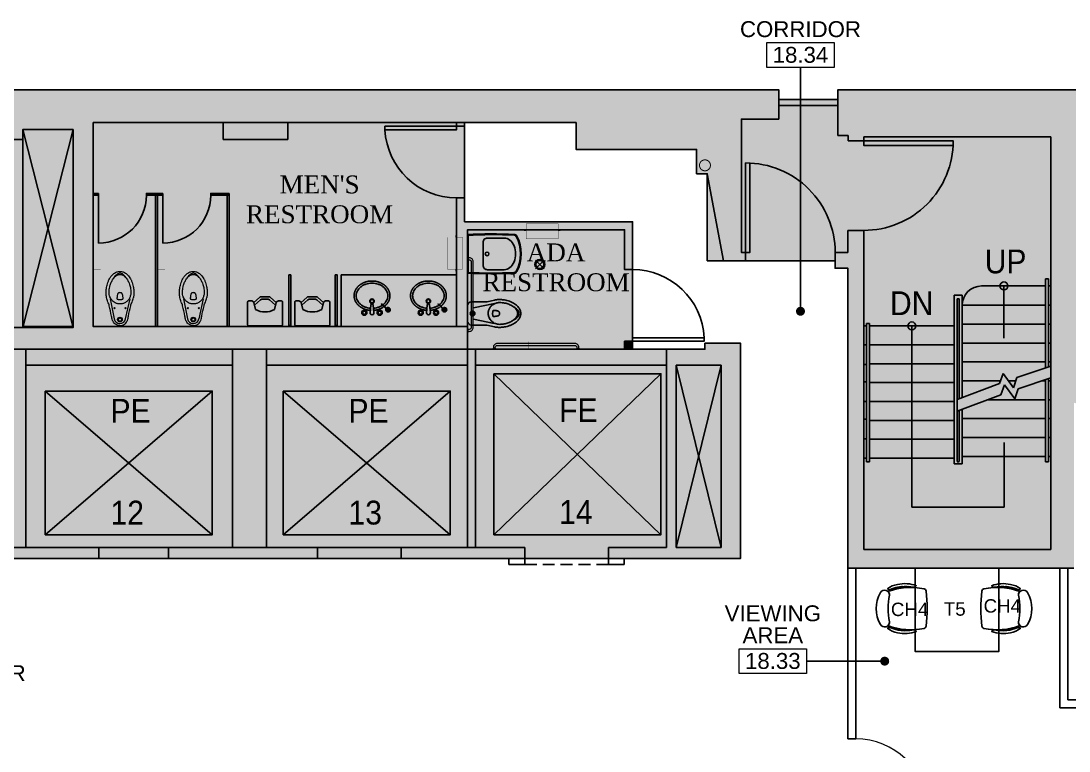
# Model space of a CAD drawing. Extents: x 7058 to 14872, y 5302 to 11550.
# Drawn here: x 7937 to 8464, y 6303 to 6670 of the extents above; entities that cross this region are included whole.
import ezdxf
from ezdxf.enums import TextEntityAlignment as Align

# ---------------------------------------------------------------- set-up
doc = ezdxf.new("R2010")
doc.units = 0
doc.header["$LTSCALE"] = 48
doc.header["$MEASUREMENT"] = 0
doc.linetypes.add('CM-18$0$DASHED', pattern=[0.75, 0.5, -0.25])
doc.linetypes.add('CM-18$0$HIDDEN2', pattern=[0.1875, 0.125, -0.0625])
doc.layers.get('0').update_dxf_attribs({"linetype": 'CONTINUOUS'})
for name, color, linetype in [('A-FURN', 2, 'CONTINUOUS'), ('A-NOTE-TAGS', 4, 'CONTINUOUS'), ('CM-18$0$01-BS-1350LIBERTYAVE$0$PLUMBING', 3, 'CONTINUOUS'), ('CM-18$0$A-Door', 2, 'CONTINUOUS'), ('CM-18$0$A-PART-WALL', 2, 'CONTINUOUS'), ('CM-18$0$A-PM-MILW', 1, 'CONTINUOUS'), ('CM-18$0$A-PM-WDHATCH', 2, 'CONTINUOUS'), ('CM-18$0$A-TEXT', 1, 'CONTINUOUS'), ('CM-18$0$A_Stair', 1, 'CONTINUOUS'), ('CM-18$0$C-Core', 3, 'CONTINUOUS'), ('CM-18$0$C-Door', 2, 'CONTINUOUS'), ('CM-18$0$C-Elev', 2, 'CONTINUOUS'), ('CM-18$0$C-Hatch', 1, 'CONTINUOUS'), ('CM-18$0$C-Plumb', 1, 'CONTINUOUS'), ('CM-18$0$C-Stair', 1, 'CONTINUOUS'), ('CM-18$0$C-Txt', 1, 'CONTINUOUS'), ('CM-18$0$CORE-30', 4, 'CONTINUOUS'), ('CM-18$0$CORE-33', 6, 'CONTINUOUS'), ('CM-18$0$NIC', 9, 'CONTINUOUS'), ('CM-18$0$survey', 212, 'CONTINUOUS'), ('CM-18$0$WALL NEW', 4, 'CONTINUOUS'), ('PM-18_1250 BRDWY$0$A-Door', 2, 'CONTINUOUS'), ('PM-18_1250 BRDWY$0$A-PM-WALL', 4, 'CONTINUOUS')]:
    doc.layers.add(name, color=color, linetype=linetype)
for name, color, linetype, lineweight in [('A-PM-RMNO', 1, 'CONTINUOUS', 13), ('CM-18$0$A-PM-FIXT-DOOR', 6, 'CONTINUOUS', 15), ('PM-18_1250 BRDWY$0$A-PM-DOOR', 2, 'CONTINUOUS', 5)]:
    doc.layers.add(name, color=color, linetype=linetype, lineweight=lineweight)
doc.styles.add('ARIAL', font='ARIAL', dxfattribs={"height": 0.2})
doc.styles.add('CM-18$0$STANDARD', font='arial.ttf', dxfattribs={"width": 0.8})
doc.styles.add('CM-18$0$times', font='times.ttf', dxfattribs={"height": 12})
doc.styles.add('ROM1-8', font='arial.ttf', dxfattribs={"height": 9})
doc.styles.add('TMP - ARIAL', font='arial.ttf')
doc.dimstyles.new('DIM1-8', dxfattribs={"dimtxt": 9, "dimasz": 0.125, "dimexe": 0.1875, "dimexo": 0.0625, "dimgap": 0.0625, "dimtad": 0, "dimdec": 0, "dimzin": 11, "dimdsep": 46, "dimlunit": 4, "dimtxsty": 'ROM1-8', "dimblk": 'OBLIQUE', "dimblk1": 'OBLIQUE', "dimblk2": 'T', "dimcen": 0.0625, "dimse1": 1, "dimse2": 1, "dimadec": 0, "dimazin": 0, "dimtfac": 0.0625, "dimtdec": 0, "dimtofl": 0, "dimtmove": 2, "dimatfit": 3, "dimldrblk": 'OBLIQUE', "dimfxl": 1, "dimfrac": 2, "dimtolj": 1, "dimtzin": 0, "dimarcsym": 0})

# ---------------------------------------------------------------- blocks, each defined once
blk = doc.blocks.new('A$C30697977')
at = {"lineweight": -3}
for points in [[(17.95, 23.8, 0.218659), (17.9, 21.76, -0.105326), (22.67, 9.24, 0.21866), (24.06, 7.75, -0.139284), (7.62, 0.01, -0.318289), (6.27, 0.73, -0.06355), (0, 17.22, -0.31825), (0.52, 18.65, -0.139284)], [(10.92, 23.72, -0.020017), (12.39, 24.04), (12.39, 24.04, -0.059393), (16.83, 24.3, 0.392684), (17.7, 25.08, 0.147428), (12.19, 25.41, 0.150253), (3.63, 21.44, 0.306383), (5.49, 21.33, -0.079429)], [(7.82, 22.14), (7.6, 22.5, 0.029992), (5.63, 21.41), (5.68, 21.31, -0.011877), (7.15, 21.88, -0.00681)], [(13.05, 23.51), (12.64, 24.08, 0.003473), (12.39, 24.04), (12.39, 24.04, 0.020017), (10.92, 23.72, 0.008931), (10.28, 23.54), (10.63, 23.02, -0.023605)], [(21.65, 24.66, -0.270736), (27.39, 9.57, -0.775393), (22.67, 9.24, 0.105326), (17.9, 21.76, -0.775392)], [(18.75, 3.14, 0.020017), (20.06, 3.87), (20.06, 3.87, 0.059393), (23.55, 6.63, -0.392684), (24.72, 6.63, -0.147428), (20.82, 2.72, -0.150253), (11.79, 0, -0.306383), (13.11, 1.32, 0.079429)], [(15.38, 2.26), (15.46, 1.84, -0.029992), (13.26, 1.34), (13.24, 1.45, 0.011877), (14.71, 2.01, 0.00681)], [(20.2, 4.71), (20.28, 4.01, -0.003473), (20.06, 3.87), (20.06, 3.87, -0.020017), (18.75, 3.14, -0.008931), (18.15, 2.85), (18.07, 3.47, 0.023605)]]:
    blk.add_lwpolyline(points, format="xyb", close=True, dxfattribs=at)
blk = doc.blocks.new('CM-18$0$RDM-Door')
blk.add_lwpolyline([(-0.049, 0.999), (-0.049, 0), (0, 0), (0, 1, 0.414214), (-1, 0)], format="xyb")
blk = doc.blocks.new('CM-18$0$A$C3844355F')
at = {"lineweight": 0}
for p, q in [((4.14, 23.8), (1.92, 13.73)), ((5.82, 24.24), (6.39, 25.24)), ((6.4, 23.22), (5.82, 24.24)), ((6.39, 25.24), (6.41, 25.26)), ((7.58, 23.22), (6.4, 23.22)), ((6.42, 25.26), (6.41, 25.26)), ((6.42, 25.26), (7.56, 25.26)), ((7.56, 25.26), (7.58, 25.26)), ((7.59, 25.24), (7.58, 25.26)), ((8.17, 24.24), (7.58, 23.22)), ((7.59, 25.24), (8.17, 24.24)), ((11.99, 13.84), (9.88, 23.8))]:
    blk.add_line(p, q, dxfattribs=at)
for centre, radius in [((6.99, 24.24), 1.17), ((6.99, 24.24), 0.827), ((4.24, 18.5), 0.281), ((9.74, 18.5), 0.281)]:
    blk.add_circle(centre, radius, dxfattribs=at)
blk.add_arc((7.01, 23.3), 2.91, 9.9732, 169.993, dxfattribs=at)
for points in [[(6.99, 27.26), (6.32, 27.21), (5.67, 27.04), (4.79, 26.6), (4.04, 25.98), (3.5, 25.18), (3.25, 24.6), (2.72, 22.44), (1.6, 17.32), (1.31, 16.35), (0.91, 15.39), (0.55, 14.33), (0.25, 13.12)], [(6.99, 27.26), (7.66, 27.21), (8.31, 27.04), (9.19, 26.6), (9.94, 25.98), (10.48, 25.18), (10.73, 24.6), (11.26, 22.44), (12.38, 17.32), (12.67, 16.35), (13.07, 15.39), (13.43, 14.33), (13.73, 13.12)], [(13.73, 13.12), (13.89, 12.16), (13.98, 10.17), (13.77, 8.12), (13.1, 5.63), (12.54, 4.3), (11.88, 3.12), (11.53, 2.58), (10.8, 1.71), (10.06, 1.06), (9.32, 0.58), (8.57, 0.26), (7.8, 0.06), (6.99, 0), (6.18, 0.06), (5.41, 0.26), (4.66, 0.58), (3.92, 1.06), (3.18, 1.71), (1.76, 3.66), (1.13, 4.95), (0.63, 6.31), (0.31, 7.56), (0.01, 9.71), (0, 11.02), (0.1, 12.21), (0.25, 13.12)], [(5.85, 14), (6.22, 14.07), (6.73, 14.12), (6.99, 14.12), (7.33, 14.13), (7.72, 14.08), (8.13, 14), (8.25, 13.97), (8.35, 13.93), (8.43, 13.86), (8.49, 13.76), (8.53, 13.64), (8.53, 13.52), (8.43, 12.44), (8.3, 11.81), (8.19, 11.39), (8.11, 11.19), (8, 11.02), (7.86, 10.89), (7.48, 10.73), (6.99, 10.67), (6.5, 10.73), (6.13, 10.89), (5.99, 11.02), (5.87, 11.19), (5.8, 11.39), (5.63, 12.01), (5.53, 12.56), (5.47, 13.06), (5.45, 13.52), (5.46, 13.64), (5.49, 13.76), (5.56, 13.86), (5.64, 13.93), (5.73, 13.97), (5.85, 14)], [(3.66, 3.39), (5.04, 1.8), (5.74, 1.28), (6.34, 1.02), (6.99, 0.92), (7.64, 1.02), (8.49, 1.44), (9.44, 2.27), (10.31, 3.37)]]:
    blk.add_spline(points, degree=3, dxfattribs=at)
at = {"lineweight": 0, "start_tangent": (0.992674, 0.120826), "end_tangent": (0.99568, -0.092852)}
blk.add_spline([(6.99, 1.53), (7.58, 1.59), (8.18, 1.78), (8.77, 2.09), (9.34, 2.53), (10.68, 4.18), (11.56, 5.88), (12.16, 7.8), (12.45, 9.99), (12.44, 11.15), (12.25, 12.2), (11.84, 13.28), (11.37, 14.09), (10.45, 15.07), (9.48, 15.74), (8.71, 16.09), (8.08, 16.26), (6.99, 16.37), (6.48, 16.35), (5.91, 16.26), (4.5, 15.74), (3.88, 15.36), (3.21, 14.79), (2.62, 14.1), (1.94, 12.84), (1.55, 11.14), (1.54, 9.98), (1.65, 8.74), (1.88, 7.55), (2.61, 5.47), (3.56, 3.78), (4.65, 2.52), (5.22, 2.09), (5.8, 1.78), (6.41, 1.59), (6.99, 1.53)], degree=3, dxfattribs=at)
blk = doc.blocks.new('CM-18$0$A$C2B0B08A9')
at = {"layer": 'CM-18$0$C-Plumb'}
for p, q in [((4.01, 8.19), (3.2, 11.67)), ((13.49, 8.19), (14.31, 11.67))]:
    blk.add_line(p, q, dxfattribs=at)
for points in [[(16.99, 0), (0.51, 0, -0.414214), (0, 0.51), (0, 11.87, -0.43607), (0.55, 12.46), (2.04, 12.46, -0.216208), (3.2, 11.67), (3.2, 11.67, 0)], [(14.31, 11.67), (14.31, 11.67, -0.216208), (15.46, 12.46), (16.95, 12.46, -0.43607), (17.5, 11.87), (17.5, 0.51, -0.414214), (16.99, 0), (0.51, 0)], [(14.31, 11.67), (11.5, 14.24, 0.187469), (10.83, 14.5), (8.75, 14.5), (6.68, 14.5, 0.187469), (6, 14.24), (3.2, 11.67)], [(13.99, 10.33), (11.03, 13.04, 0.187469), (10.36, 13.3), (8.75, 13.3), (7.14, 13.3, 0.187469), (6.47, 13.04), (3.51, 10.33)]]:
    blk.add_lwpolyline(points, format="xyb", dxfattribs=at)
for centre, radius, start, end in [((8.4, 15.3), 8.36, 238.2797, 272.3865), ((9.1, 15.3), 8.36, 267.6135, 301.7203), ((16.99, 0.51), 0.507, 270, 0)]:
    blk.add_arc(centre, radius, start, end, dxfattribs=at)
blk = doc.blocks.new('CM-18$0$SDP')
at = {"layer": 'CM-18$0$CORE-30', "color": 0, "linetype": 'Continuous'}
for p, q in [((8, 3.7), (102, 3.6)), ((102, -3.8), (102, 3.6)), ((8.1, -3.8), (102, -3.8))]:
    blk.add_line(p, q, dxfattribs=at)
blk.add_circle((0, 0), 4.999992, dxfattribs=at)
for centre, radius, start, end in [((0, 0), 25.999959, 8.181419, 351.595911), ((0, 0), 19.999968, 10.661147, 349.047231), ((0, 0), 9.999984, 21.715631, 337.666331), ((12.421409, -0.049997), 5.721638, 139.049594, 220.950431)]:
    blk.add_arc(centre, radius, start, end, dxfattribs=at)
blk = doc.blocks.new('*U180')
at = {"layer": 'CM-18$0$CORE-33', "color": 0, "linetype": 'Continuous'}
for p, q in [((42.5, 12.4), (-35.1, 20)), ((42.7, -12.6), (-33, -20))]:
    blk.add_line(p, q, dxfattribs=at)
for centre, radius, start, end in [((-34.909202, 0.018878), 20, 90.428336, 275.447825), ((42.590798, 0.011298), 12.5, 269.994397, 89.994397)]:
    blk.add_arc(centre, radius, start, end, dxfattribs=at)
blk = doc.blocks.new('CM-18$0$SINK-2')
at = {"linetype": 'CM-18$0$DASHED'}
for points in [[(2.5, 4.44, 0.002583), (2.43, 4.38, 0.050103), (1.31, 3.26, 0.05401), (0.48, 1.98, 0.05743), (-0.03, 0.6, 0.059465), (-0.2, -0.85, 0.059465), (-0.03, -2.29, 0.05743), (0.48, -3.67, 0.05401), (1.31, -4.95, 0.050103), (2.43, -6.07, 0.046459), (3.8, -6.99, 0.04353), (5.35, -7.68, 0.041523), (7.04, -8.1, 0.040512), (8.8, -8.24, 0.040512), (10.55, -8.1, 0.041523), (12.24, -7.68, 0.04353), (13.8, -6.99, 0.046459), (15.16, -6.07, 0.050103), (16.28, -4.95, 0.05401), (17.11, -3.67, 0.05743), (17.62, -2.29, 0.059465), (17.8, -0.85, 0.059465), (17.62, 0.6, 0.05743), (17.11, 1.98, 0.05401), (16.28, 3.26, 0.050103), (15.16, 4.38, 0.046459), (13.8, 5.3, 0.04353), (12.24, 5.98, 0.041523), (10.55, 6.41, 0.020592), (9.66, 6.51)], [(7.92, 6.51, 0.02035), (7.04, 6.41, 0.041523), (5.35, 5.98, 0.04353), (3.8, 5.3, 0.021411), (3.15, 4.91, 0.021411)]]:
    blk.add_lwpolyline(points, format="xyb", dxfattribs=at)
at = {"linetype": 'Continuous'}
for points in [[(3.32, 3.73, 0.005269), (3.19, 3.62, 0.050089), (2.2, 2.67, 0.054648), (1.47, 1.57, 0.05873), (1.02, 0.39, 0.061199), (0.87, -0.85, 0.061199), (1.02, -2.08, 0.05873), (1.47, -3.26, 0.054648), (2.2, -4.36, 0.050089), (3.19, -5.32, 0.045932), (4.39, -6.1, 0.042656), (5.76, -6.69, 0.040445), (7.25, -7.05, 0.039341), (8.8, -7.17, 0.039341), (10.34, -7.05, 0.040445), (11.83, -6.69, 0.042656), (13.2, -6.1, 0.045932), (14.4, -5.32, 0.050089), (15.39, -4.36, 0.054648), (16.12, -3.26, 0.05873), (16.57, -2.08, 0.061199), (16.73, -0.85, 0.061199), (16.57, 0.39, 0.05873), (16.12, 1.57, 0.054648), (15.39, 2.67, 0.050089), (14.4, 3.62, 0.045932), (13.2, 4.41, 0.042656), (11.83, 4.99, 0.040445), (10.34, 5.35, 0.020028), (9.56, 5.45)], [(8.02, 5.45, 0.019756), (7.25, 5.35, 0.040445), (5.76, 4.99, 0.042656), (4.39, 4.41, 0.030234), (3.58, 3.92, 0.030234)]]:
    blk.add_lwpolyline(points, format="xyb", dxfattribs=at)
for centre, radius in [((4.94, 7.73), 1.29), ((4.94, 7.73), 0.857), ((12.65, 7.73), 1.29), ((12.65, 7.73), 0.857), ((8.8, 1.89), 1.11), ((8.8, 1.89), 0.857)]:
    blk.add_circle(centre, radius, dxfattribs=at)
for name, p, xscale, yscale, zscale, rotation in [('CM-18$0$SDP', (0.72, 6.22), 0.04285884925987415, 0.04285884925987415, 0.04285876356274101, 318.8377430090977), ('*U180', (8.8, 6.01), 0.04928757809102535, 0.04928757809102535, 0.04928757809102535, 270)]:
    blk.add_blockref(name, p, dxfattribs=dict(at, xscale=xscale, yscale=yscale, zscale=zscale, rotation=rotation))
blk = doc.blocks.new('CM-18$0$A$C1A457572')
at = {"layer": 'CM-18$0$C-Plumb'}
for p, q in [((0, 19.76), (0, 0.27)), ((0.32, 0.61), (0.32, 19.36))]:
    blk.add_line(p, q, dxfattribs=at)
blk.add_lwpolyline([(18.51, 17.95), (10.02, 17.95, 0.414214), (7.81, 15.74), (7.81, 4.23, 0.414214), (10.02, 2.02), (18.51, 2.02)], format="xyb", dxfattribs=at)
blk.add_circle((9.85, 9.99), 0.911, dxfattribs=at)
for centre, radius, start, end in [((12.12, -289.77), 309.77, 87.9022, 92.2426), ((12.52, -222.88), 242.54, 87.4226, 92.9593), ((23.59, 18.57), 0.85, 13.9335, 100.5739), ((23.5, 18.46), 1.33, 22.0771, 91.7592), ((8.21, 9.97), 18.44, 331.4513, 28.5487), ((8.2, 10.01), 18.8, 331.5826, 28.4174), ((12.51, 244.23), 243.91, 267.0595, 272.5731), ((12.95, 313.79), 313.79, 267.6356, 271.9311), ((23.42, 1.67), 1.11, 272.066, 332.3475), ((23.5, 1.48), 1.3, 270.832, 341.5776)]:
    blk.add_arc(centre, radius, start, end, dxfattribs=at)
at = {"layer": 'CM-18$0$C-Plumb', "extrusion": (0, 0, -1)}
blk.add_ellipse((18.51, 9.99), major_axis=(0, 7.97), ratio=0.707969, start_param=0, end_param=3.141593, dxfattribs=at)
at = {"layer": 'CM-18$0$C-Plumb', "style": 'CM-18$0$STANDARD', "flags": 8}
for tag, p in [('MODELNUMBER', (0, 11.02)), ('TRADENAME', (0, 11.02)), ('PRODUCT', (0, 11.02)), ('MATERIAL', (0.01, 11.02))]:
    blk.add_attdef(tag, p, '', height=0.001, rotation=90, dxfattribs=at)
blk = doc.blocks.new('CM-18$0$GRABBAR36')
for points in [[(0, -0.25), (0.75, -0.25), (0.75, 0), (-0.75, 0), (-0.75, -0.25)], [(36, -0.25), (36.75, -0.25), (36.75, 0), (35.25, 0), (35.25, -0.25)]]:
    blk.add_lwpolyline(points, close=True)
blk.add_lwpolyline([(0.5, -0.25), (-0.5, -0.25), (-0.5, -0.88, 0.414214), (1.5, -2.88), (34.51, -2.88, 0.414214), (36.51, -0.88), (36.5, -0.25), (35.5, -0.25), (35.51, -0.88, -0.417959), (34.51, -1.88), (1.5, -1.88, -0.414214), (0.5, -0.88), (0.5, -0.25)], format="xyb")
blk = doc.blocks.new('CM-18$0$GRABBAR42')
for points in [[(0, -0.25), (0.75, -0.25), (0.75, 0), (-0.75, 0), (-0.75, -0.25)], [(42, -0.25), (42.75, -0.25), (42.75, 0), (41.25, 0), (41.25, -0.25)]]:
    blk.add_lwpolyline(points, close=True)
blk.add_lwpolyline([(0.5, -0.25), (-0.5, -0.25), (-0.5, -0.88, 0.414214), (1.5, -2.88), (40.51, -2.88, 0.414214), (42.51, -0.88), (42.5, -0.25), (41.5, -0.25), (41.51, -0.88, -0.417959), (40.51, -1.88), (1.5, -1.88, -0.414214), (0.5, -0.88), (0.5, -0.25)], format="xyb")
blk = doc.blocks.new('CM-18$0$A$C5DD351EA')
at = {"layer": 'CM-18$0$C-Plumb'}
for p, q in [((0, 3.15), (0, 10.85)), ((2, 12.85), (9.37, 12.85)), ((2.96, 9.85), (13.53, 12.07)), ((9.8, 12.9), (13.63, 13.74)), ((2.03, 7.6), (2.02, 7.59)), ((2.02, 7.57), (2.02, 7.59)), ((2.02, 7.57), (2.02, 6.43)), ((2.02, 6.43), (2.02, 6.41)), ((2.03, 6.4), (2.02, 6.41)), ((3.03, 8.18), (2.03, 7.6)), ((2.03, 6.4), (3.03, 5.83)), ((3.54, 7.59), (2.52, 8.18)), ((2.52, 5.83), (3.54, 6.41)), ((3.54, 6.41), (3.54, 7.59)), ((2, 1.15), (9.24, 1.15)), ((13.43, 2), (2.96, 4.11)), ((13.63, 0.26), (9.65, 1.1))]:
    blk.add_line(p, q, dxfattribs=at)
for radius in [1.17, 0.827]:
    blk.add_circle((2.52, 7), radius, dxfattribs=at)
for centre, start, end in [((2, 10.85), 90, 180), ((9.37, 14.85), 270, 282.4068), ((2, 3.15), 180, 270), ((9.24, -0.85), 78.0106, 90)]:
    blk.add_arc(centre, 2, start, end, dxfattribs=at)
for points, knots in [([(25.22, 7), (25.19, 6.81), (25.19, 6.39), (24.98, 5.79), (24.67, 5.2), (23.94, 4.27), (22.65, 3.31), (20.87, 2.35), (18.9, 1.75), (17.11, 1.53), (15.63, 1.52), (14.51, 1.71), (13.53, 2.11), (12.52, 2.66), (11.69, 3.48), (11.03, 4.4), (10.66, 5.22), (10.44, 6.05), (10.36, 6.81), (10.39, 7.53), (10.52, 8.39), (10.86, 9.28), (11.4, 10.17), (11.95, 10.8), (12.77, 11.51), (13.98, 12.15), (15.41, 12.49), (16.8, 12.47), (18, 12.36), (19.53, 12.06), (21.23, 11.47), (22.93, 10.53), (24.04, 9.6), (24.67, 8.8), (24.99, 8.21), (25.18, 7.6), (25.2, 7.19), (25.22, 7)], [0, 0, 0, 0, 0.587877, 1.224899, 1.888955, 2.604224, 4.730822, 6.644067, 8.65982, 10.868094, 12.03167, 13.090971, 14.247323, 15.184089, 16.527168, 17.708216, 18.553937, 19.207737, 20.300275, 20.812041, 21.390826, 22.894584, 23.615995, 24.504832, 25.403423, 26.840864, 28.579037, 29.744173, 30.987229, 32.203999, 34.408827, 36.346727, 38.006436, 38.721069, 39.384695, 40.021411, 40.604644, 40.604644, 40.604644, 40.604644]), ([(13.63, 0.26), (13.95, 0.2), (14.92, 0.02), (16.61, -0.04), (18.81, 0.19), (20.78, 0.72), (22.43, 1.41), (23.43, 1.99), (24.32, 2.54), (25.02, 3.14), (25.69, 3.88), (26.18, 4.64), (26.51, 5.4), (26.71, 6.19), (26.77, 7), (26.71, 7.81), (26.51, 8.6), (26.18, 9.36), (25.69, 10.12), (24.73, 11.18), (23.39, 12.12), (21.81, 12.89), (20.5, 13.37), (18.91, 13.77), (17.33, 14), (15.77, 14.01), (14.63, 13.93), (13.93, 13.8), (13.63, 13.74)], [0, 0, 0, 0, 0.975571, 2.968916, 5.027443, 7.606168, 9.046982, 10.406183, 11.046591, 12.176064, 13.16667, 14.046841, 14.862808, 15.65763, 16.471677, 17.285723, 18.080545, 18.896513, 19.776683, 20.76729, 23.172503, 24.614601, 26.058184, 27.348929, 29.518215, 30.828427, 32.026618, 32.950267, 32.950267, 32.950267, 32.950267]), ([(12.75, 8.14), (12.73, 8.02), (12.67, 7.72), (12.62, 7.34), (12.63, 6.97), (12.62, 6.64), (12.66, 6.26), (12.74, 5.96), (12.77, 5.74), (12.82, 5.64), (12.89, 5.56), (12.99, 5.49), (13.11, 5.46), (13.55, 5.46), (14.17, 5.52), (14.87, 5.67), (15.29, 5.78), (15.56, 5.87), (15.74, 5.99), (15.91, 6.19), (16.05, 6.53), (16.09, 7), (16.05, 7.47), (15.91, 7.81), (15.74, 8.01), (15.56, 8.13), (15.23, 8.24), (14.77, 8.36), (14.21, 8.47), (13.7, 8.52), (13.34, 8.54), (13.11, 8.54), (12.99, 8.51), (12.89, 8.44), (12.82, 8.36), (12.77, 8.26), (12.76, 8.18), (12.75, 8.14)], [0, 0, 0, 0, 0.381897, 0.893662, 1.151399, 1.487502, 1.885898, 2.304337, 2.42341, 2.530415, 2.638571, 2.755373, 2.875017, 3.001605, 4.08539, 4.725593, 5.159567, 5.381242, 5.584858, 5.772119, 6.178105, 6.6731, 7.168095, 7.574084, 7.761344, 7.96496, 8.186635, 8.820942, 9.384938, 9.889685, 10.346119, 10.472707, 10.592351, 10.709153, 10.817309, 10.924314, 11.043387, 11.043387, 11.043387, 11.043387]), ([(23.36, 10.34), (23.92, 9.91), (24.72, 9.31), (25.45, 8.33), (25.76, 7.66), (25.87, 7), (25.74, 6.24), (25.28, 5.39), (24.47, 4.49), (23.75, 3.96), (23.38, 3.68)], [0, 0, 0, 0, 2.109843, 2.980116, 3.635508, 4.294868, 4.953099, 5.90232, 7.163304, 8.569738, 8.569738, 8.569738, 8.569738])]:
    blk.add_open_spline(points, degree=3, knots=knots, dxfattribs=at)
blk = doc.blocks.new('CM-18$0$A$C15C8200A')
at = {"layer": 'CM-18$0$C-Plumb'}
for p, q in [((0.29, 0.29), (4.71, 4.71)), ((0.29, 4.71), (4.71, 0.29))]:
    blk.add_line(p, q, dxfattribs=at)
for radius in [2.5, 2]:
    blk.add_circle((2.5, 2.5), radius, dxfattribs=at)
blk = doc.blocks.new('CM-18$0$18th fl survey')
at = {"layer": 'CM-18$0$survey'}
blk.add_lwpolyline([(0, 130.75), (630.44, 130.75)], dxfattribs=at)
blk = doc.blocks.new('CM-18')
at = {"layer": 'CM-18$0$C-Hatch'}
for points in [[(7654.75, 6635.47), (8315.82, 6635.47), (8315.82, 6620.75), (8297.07, 6620.75), (8297.07, 6553.69), (8299.19, 6553.69), (8299.19, 6549.49), (8279.88, 6549.49), (8279.88, 6561.32), (8279.88, 6593.24), (8274.51, 6593.24), (8274.51, 6605.49), (8214, 6605.49), (8214, 6618.99), (8157.88, 6618.99), (8157.88, 6617.11), (8153.88, 6617.11), (8153.88, 6618.99), (7971.25, 6618.99), (7971.25, 6516.36), (8153.88, 6516.37), (8153.88, 6581.11), (8157.88, 6581.11), (8157.88, 6569.11), (8242.38, 6569.11), (8242.38, 6545.05), (8238.38, 6545.05), (8238.38, 6565.11), (8159.38, 6565.11), (8159.38, 6504.99), (7768.63, 6504.99), (7768.63, 6582.24), (7741.88, 6582.24), (7741.88, 6504.99), (7737.88, 6504.99), (7737.88, 6586.24), (7768.63, 6586.24), (7768.63, 6587.65), (7774.13, 6587.65), (7774.13, 6515.9), (7961.07, 6515.9), (7961.07, 6615.47), (7935.79, 6615.47), (7935.79, 6610.4), (7905.38, 6610.4), (7905.38, 6619.53), (7774.13, 6619.53), (7774.13, 6617.65), (7768.63, 6617.65), (7768.63, 6620.15), (7654.75, 6620.15)], [(8469.63, 6635.47), (8345.57, 6635.47), (8345.57, 6612.57), (8350.69, 6612.57), (8350.69, 6609.82), (8358.57, 6609.82), (8358.57, 6611.82), (8452.57, 6611.82), (8452.57, 6404.32), (8358.57, 6404.32), (8358.57, 6564.75), (8350.63, 6564.75), (8350.63, 6553.69), (8344.19, 6553.69), (8344.19, 6545.69), (8350.63, 6545.69), (8350.63, 6394.94), (8464.25, 6394.94), (8464.25, 6478.13), (8469.63, 6476.04)], [(8345.57, 6630.61), (8315.82, 6630.61), (8315.82, 6627.61), (8345.57, 6627.61)], [(7931.75, 6515.9), (7935.79, 6515.9), (7935.79, 6610.4), (7931.75, 6610.4)], [(8242.38, 6509.05), (8238.38, 6509.05), (8238.38, 6504.99), (8242.38, 6504.99)], [(7937.32, 6504.99), (7920.32, 6504.99), (7920.32, 6405.24), (7891.25, 6405.24), (7891.25, 6399.74), (7974, 6399.74), (7974, 6405.24), (7937.32, 6405.24)], [(7937.32, 6504.99), (7937.32, 6496.99), (8041.32, 6496.99), (8041.32, 6504.99)], [(8041.32, 6405.24), (8009, 6405.24), (8009, 6399.74), (8084, 6399.74), (8084, 6405.24), (8058.32, 6405.24), (8058.32, 6504.99), (8041.32, 6504.99)], [(8058.32, 6504.99), (8058.32, 6496.99), (8159.32, 6496.99), (8159.32, 6504.99)], [(8163.32, 6504.99), (8159.32, 6504.99), (8159.32, 6405.24), (8126, 6405.25), (8126, 6399.75), (8188.19, 6399.74), (8188.19, 6405.24), (8163.32, 6405.24)], [(8163.32, 6496.99), (8259.37, 6496.99), (8259.37, 6504.99), (8163.32, 6504.99)], [(7744.25, 6405.24), (8188.19, 6405.24), (8188.19, 6399.74), (7744.25, 6399.74)]]:
    blk.add_hatch(color=256, dxfattribs=at).paths.add_polyline_path(points)
h = blk.add_hatch(color=256, dxfattribs=at)
h.paths.add_polyline_path([(8296.63, 6507.99), (8278.75, 6507.99), (8278.75, 6504.99), (8259.37, 6504.99), (8259.37, 6405.24), (8230.19, 6405.24), (8230.19, 6399.74), (8296.63, 6399.74)])
h.paths.add_polyline_path([(8286.88, 6496.99), (8286.88, 6405.24), (8264.32, 6405.24), (8264.32, 6496.99)], flags=16)
at = {"layer": 'CM-18$0$NIC'}
blk.add_hatch(color=256, dxfattribs=at).paths.add_polyline_path([(8469.63, 6635.47), (8345.57, 6635.47), (8345.57, 6630.61), (8315.82, 6630.61), (8315.82, 6635.47), (7532.69, 6635.47), (7532.69, 6505.11), (7535.07, 6505.11), (7535.07, 6483.11), (7542.57, 6483.11), (7542.57, 6399.74), (8296.63, 6399.74), (8296.63, 6507.99), (8278.75, 6507.99), (8278.75, 6504.99), (8242.38, 6504.99), (8242.38, 6569.11), (8157.88, 6569.11), (8157.88, 6618.99), (8214, 6618.99), (8214, 6605.49), (8274.51, 6605.49), (8274.51, 6593.24), (8279.88, 6593.24), (8288.13, 6549.49), (8344.19, 6549.49), (8344.19, 6545.69), (8350.63, 6545.69), (8350.63, 6394.94), (8464.25, 6394.94), (8464.25, 6478.13), (8469.63, 6476.04)])
at = {"layer": 'CM-18$0$01-BS-1350LIBERTYAVE$0$PLUMBING', "const_width": 0.125}
for points in [[(8188.88, 6565.11), (8188.88, 6568.11), (8204.92, 6568.11), (8204.92, 6565.11), (8205.92, 6565.11), (8205.92, 6564.55), (8204.92, 6564.55), (8204.92, 6560.55), (8188.92, 6560.55), (8188.92, 6564.55), (8187.92, 6564.55), (8187.92, 6565.11), (8204.92, 6565.11)], [(8153.88, 6561.33), (8156.88, 6561.33), (8156.88, 6545.29), (8153.88, 6545.29), (8153.88, 6544.29), (8153.32, 6544.29), (8153.32, 6545.29), (8149.32, 6545.29), (8149.32, 6561.29), (8153.32, 6561.29), (8153.32, 6562.29), (8153.88, 6562.29), (8153.88, 6545.29)]]:
    blk.add_lwpolyline(points, dxfattribs=at)
at = {"layer": 'CM-18$0$01-BS-1350LIBERTYAVE$0$PLUMBING', "const_width": 0.0625}
for points in [[(7971.15, 6544.9), (7971.15, 6552.4), (7974.96, 6552.4), (7974.96, 6544.9)], [(8003.51, 6544.9), (8003.51, 6552.4), (8007.32, 6552.4), (8007.32, 6544.9)], [(8189.88, 6508.8), (8197.38, 6508.8), (8197.38, 6504.99), (8189.88, 6504.99)]]:
    blk.add_lwpolyline(points, close=True, dxfattribs=at)
at = {"layer": 'CM-18$0$A-Door', "ltscale": 4}
for points in [[(8153.88, 6581.11, -0.399202), (8117.88, 6615.36), (8153.88, 6615.36), (8153.88, 6617.11), (8117.88, 6617.11), (8117.88, 6615.36)], [(8242.38, 6545.05, -0.399202), (8278.38, 6510.8), (8242.38, 6510.8), (8242.38, 6509.05), (8278.38, 6509.05), (8278.38, 6510.8)]]:
    blk.add_lwpolyline(points, format="xyb", dxfattribs=at)
at = {"layer": 'CM-18$0$A-PART-WALL'}
for p, q in [((7973.94, 6582.4), (7973.94, 6558.4)), ((8006.3, 6582.4), (8006.3, 6558.4))]:
    blk.add_line(p, q, dxfattribs=at)
for points in [[(7973.94, 6583.4), (7971.15, 6583.4), (7971.15, 6582.4), (7973.94, 6582.4)], [(8006.3, 6583.4), (7997.94, 6583.4), (7997.94, 6582.4), (8006.3, 6582.4)], [(8002.51, 6582.4), (8002.51, 6516.4), (8003.51, 6516.4), (8003.51, 6582.4)], [(8039.53, 6583.4), (8030.3, 6583.4), (8030.3, 6582.4), (8039.53, 6582.4)], [(8038.53, 6582.4), (8038.53, 6516.4), (8039.53, 6516.4), (8039.53, 6582.4)], [(8069.53, 6542.36), (8069.53, 6516.86), (8070.53, 6516.86), (8070.53, 6542.36)], [(8092.89, 6542.36), (8092.89, 6516.86), (8093.89, 6516.86), (8093.89, 6542.36)]]:
    blk.add_lwpolyline(points, close=True, dxfattribs=at)
for centre in [(7973.94, 6582.4), (8006.3, 6582.4)]:
    blk.add_arc(centre, 24, 270, 0, dxfattribs=at)
at = {"layer": 'CM-18$0$A-PM-MILW', "linetype": 'Continuous'}
for p, q in [((8180.19, 6399.74), (8180.19, 6396.74)), ((8180.19, 6396.74), (8188.19, 6396.74)), ((8188.19, 6399.74), (8188.19, 6396.74)), ((8230.19, 6399.74), (8230.19, 6396.74)), ((8230.19, 6396.74), (8238.19, 6396.74)), ((8238.19, 6399.74), (8238.19, 6396.74))]:
    blk.add_line(p, q, dxfattribs=at)
at = {"layer": 'CM-18$0$A-PM-MILW', "linetype": 'CM-18$0$HIDDEN2'}
blk.add_line((8188.19, 6396.74), (8230.19, 6396.74), dxfattribs=at)
at = {"layer": 'CM-18$0$A-PM-WDHATCH'}
blk.add_lwpolyline([(8153.88, 6516.36), (8153.88, 6542.36), (8095.89, 6542.36), (8095.89, 6516.36)], close=True, dxfattribs=at)
at = {"layer": 'CM-18$0$A_Stair'}
for p, q in [((8428.6, 6492.79), (8426.78, 6487.72)), ((8433.79, 6485.64), (8428.6, 6492.79)), ((8452.57, 6496.46), (8435.6, 6490.71)), ((8426.78, 6487.72), (8405.57, 6479.69)), ((8429.27, 6487.16), (8427.45, 6482.09)), ((8434.46, 6480.02), (8429.27, 6487.16)), ((8435.6, 6490.71), (8433.79, 6485.64)), ((8452.57, 6490.61), (8436.27, 6485.09)), ((8427.45, 6482.09), (8405.57, 6473.85)), ((8436.27, 6485.09), (8434.46, 6480.02))]:
    blk.add_line(p, q, dxfattribs=at)
at = {"layer": 'CM-18$0$C-Core'}
for p, q in [((8315.82, 6635.47), (7532.69, 6635.47)), ((8315.82, 6635.47), (8315.82, 6620.75)), ((8469.63, 6635.47), (8345.57, 6635.47)), ((8345.57, 6612.57), (8345.57, 6635.47)), ((8315.82, 6630.61), (8345.57, 6630.61)), ((8315.82, 6627.61), (8345.57, 6627.61)), ((8036.63, 6618.99), (7971.25, 6618.99)), ((7971.25, 6618.99), (7971.25, 6516.36)), ((8036.63, 6610.49), (8036.63, 6618.99)), ((8069, 6610.49), (8069, 6618.99)), ((8214, 6618.99), (8069, 6618.99)), ((8069, 6618.99), (8069, 6610.49)), ((8214, 6605.49), (8214, 6618.99)), ((8315.82, 6620.75), (8297.07, 6620.75)), ((8297.07, 6620.75), (8297.07, 6553.69)), ((7935.79, 6615.47), (7935.79, 6515.9)), ((7935.79, 6515.9), (7961.07, 6615.47)), ((7961.07, 6515.9), (7935.79, 6615.47)), ((7935.79, 6615.47), (7961.07, 6615.47)), ((7961.07, 6615.47), (7961.07, 6515.9)), ((8350.69, 6612.57), (8345.57, 6612.57)), ((8350.69, 6609.82), (8350.69, 6612.57)), ((8069, 6610.49), (8036.63, 6610.49)), ((8069, 6610.49), (8036.63, 6610.49)), ((8358.57, 6609.82), (8350.69, 6609.82)), ((8358.57, 6609.82), (8358.57, 6611.82)), ((8358.57, 6611.82), (8452.57, 6611.82)), ((8452.57, 6404.32), (8452.57, 6611.82)), ((8214, 6605.49), (8274.51, 6605.49)), ((8279.88, 6561.32), (8279.88, 6593.24)), ((8279.88, 6549.49), (8279.88, 6561.32)), ((8279.88, 6561.32), (8279.88, 6561.32)), ((8358.57, 6564.75), (8350.63, 6564.75)), ((8350.63, 6553.69), (8350.63, 6564.75)), ((8358.57, 6404.32), (8358.57, 6564.75)), ((8299.19, 6549.49), (8279.88, 6549.49)), ((8299.19, 6549.49), (8288.13, 6549.49)), ((8299.19, 6553.69), (8297.07, 6553.69)), ((8299.19, 6553.69), (8299.19, 6549.49)), ((8350.63, 6553.69), (8344.19, 6553.69)), ((8344.19, 6553.69), (8344.19, 6545.69)), ((8350.63, 6545.69), (8344.19, 6545.69)), ((8350.63, 6545.69), (8350.63, 6394.94)), ((7935.79, 6516.4), (7961.07, 6516.4)), ((7971.25, 6516.36), (8159.38, 6516.36)), ((8296.63, 6507.99), (8278.75, 6507.99)), ((8278.75, 6507.99), (8278.75, 6504.99)), ((8296.63, 6507.99), (8296.63, 6399.74)), ((8278.75, 6504.99), (7715.13, 6504.99)), ((7937.32, 6405.24), (7937.32, 6504.99)), ((8041.32, 6405.24), (8041.32, 6504.99)), ((8058.32, 6504.99), (8058.32, 6405.24)), ((8159.32, 6405.24), (8159.32, 6504.99)), ((8163.32, 6504.99), (8163.32, 6405.24)), ((8259.37, 6405.24), (8259.37, 6504.99)), ((8041.32, 6496.99), (7937.32, 6496.99)), ((8159.32, 6496.99), (8058.32, 6496.99)), ((8259.37, 6496.99), (8163.32, 6496.99)), ((8264.32, 6405.24), (8264.32, 6496.99)), ((8286.88, 6496.99), (8264.32, 6496.99)), ((8264.32, 6496.99), (8286.88, 6405.24)), ((8286.88, 6496.99), (8264.32, 6405.24)), ((8286.88, 6405.24), (8286.88, 6496.99)), ((7974, 6405.24), (7937.32, 6405.24)), ((7974, 6405.24), (7974, 6399.74)), ((7974, 6405.24), (7974, 6399.74)), ((8041.32, 6405.24), (8009, 6405.24)), ((8009, 6405.24), (8009, 6399.74)), ((8084, 6405.24), (8058.32, 6405.24)), ((8084, 6405.24), (8084, 6399.74)), ((8084, 6405.24), (8084, 6399.74)), ((8159.32, 6405.24), (8126, 6405.25)), ((8126, 6405.25), (8126, 6399.75)), ((8188.19, 6405.24), (8163.32, 6405.24)), ((8188.19, 6405.24), (8188.19, 6399.74)), ((8188.19, 6405.24), (8188.19, 6399.74)), ((8230.19, 6405.24), (8230.19, 6399.74)), ((8259.37, 6405.24), (8230.19, 6405.24)), ((8286.88, 6405.24), (8264.32, 6405.24)), ((8452.57, 6404.32), (8358.57, 6404.32)), ((7891.25, 6399.74), (7974, 6399.74)), ((7891.25, 6399.74), (7974, 6399.74)), ((7937.32, 6399.74), (7920.32, 6399.74)), ((8009, 6399.74), (8084, 6399.74)), ((8058.32, 6399.74), (8041.32, 6399.74)), ((8126, 6399.75), (8188.19, 6399.74)), ((8230.19, 6399.74), (8296.63, 6399.74)), ((8464.25, 6394.94), (8350.63, 6394.94))]:
    blk.add_line(p, q, dxfattribs=at)
blk.add_lwpolyline([(8274.51, 6605.49), (8274.51, 6593.24), (8279.88, 6593.24)], dxfattribs=at)
blk.add_lwpolyline([(7744.25, 6405.24), (8188.19, 6405.24), (8188.19, 6399.74), (7744.25, 6399.74)], close=True, dxfattribs=at)
at = {"layer": 'CM-18$0$C-Elev'}
for p, q in [((8172.65, 6492.64), (8256.65, 6411.69)), ((8172.65, 6411.69), (8256.65, 6492.64)), ((7947.1, 6483.94), (8031.1, 6411.69)), ((7947.1, 6411.69), (8031.1, 6483.94)), ((8066.74, 6483.94), (8150.74, 6411.69)), ((8066.74, 6411.69), (8150.74, 6483.94))]:
    blk.add_line(p, q, dxfattribs=at)
for points in [[(8172.65, 6492.64), (8256.65, 6492.64), (8256.65, 6411.69), (8172.65, 6411.69)], [(7947.1, 6483.94), (8031.1, 6483.94), (8031.1, 6411.69), (7947.1, 6411.69)], [(8066.74, 6483.94), (8150.74, 6483.94), (8150.74, 6411.69), (8066.74, 6411.69)]]:
    blk.add_lwpolyline(points, close=True, dxfattribs=at)
at = {"layer": 'CM-18$0$C-Hatch'}
for points in [[(7654.75, 6635.47), (8315.82, 6635.47), (8315.82, 6620.75), (8297.07, 6620.75), (8297.07, 6553.69), (8299.19, 6553.69), (8299.19, 6549.49), (8279.88, 6549.49), (8279.88, 6561.32), (8279.88, 6561.32), (8279.88, 6593.24), (8274.51, 6593.24), (8274.51, 6605.49), (8214, 6605.49), (8214, 6618.99), (8157.88, 6618.99), (8157.88, 6617.11), (8153.88, 6617.11), (8153.88, 6618.99), (7971.25, 6618.99), (7971.25, 6516.36), (8153.88, 6516.37), (8153.88, 6581.11), (8157.88, 6581.11), (8157.88, 6569.11), (8242.38, 6569.11), (8242.38, 6545.05), (8238.38, 6545.05), (8238.38, 6565.11), (8159.38, 6565.11), (8159.38, 6504.99), (7768.63, 6504.99)], [(7774.13, 6515.9), (7961.07, 6515.9), (7961.07, 6615.47), (7935.79, 6615.47), (7935.79, 6610.4), (7905.38, 6610.4)]]:
    blk.add_lwpolyline(points, dxfattribs=at)
blk.add_lwpolyline([(8163.32, 6496.99), (8259.37, 6496.99), (8259.37, 6504.99), (8163.32, 6504.99)], close=True, dxfattribs=at)
at = {"layer": 'CM-18$0$C-Plumb', "const_width": 0.5}
blk.add_lwpolyline([(8276.01, 6597.49, 1), (8281.51, 6597.49, 1)], format="xyb", close=True, dxfattribs=at)
at = {"layer": 'CM-18$0$C-Stair'}
for p, q in [((8449.95, 6540.34), (8449.95, 6495.57)), ((8451.45, 6540.34), (8449.95, 6540.34)), ((8451.45, 6540.34), (8451.45, 6496.08)), ((8449.95, 6536.82), (8417.82, 6536.82)), ((8429.01, 6510.6), (8429.08, 6536.82)), ((8452.57, 6536.82), (8451.45, 6536.82)), ((8404.07, 6532.11), (8404.07, 6447.38)), ((8408.07, 6532.11), (8404.07, 6532.11)), ((8405.57, 6530.41), (8405.57, 6448.5)), ((8406.57, 6530.41), (8405.57, 6530.41)), ((8406.57, 6530.41), (8406.57, 6480.07)), ((8408.07, 6532.11), (8408.07, 6480.64)), ((8408.07, 6527.07), (8449.95, 6527.07)), ((8452.57, 6527.07), (8451.45, 6527.07)), ((8359.95, 6518.01), (8359.95, 6448.39)), ((8361.45, 6518.01), (8359.95, 6518.01)), ((8361.45, 6518.01), (8361.45, 6448.39)), ((8358.57, 6516.69), (8359.95, 6516.69)), ((8361.45, 6516.69), (8404.07, 6516.69)), ((8382.76, 6425.59), (8382.76, 6516.69)), ((8408.07, 6517.57), (8449.95, 6517.57)), ((8452.57, 6517.57), (8451.45, 6517.57)), ((8358.57, 6507.19), (8359.95, 6507.19)), ((8361.45, 6507.19), (8404.07, 6507.19)), ((8408.07, 6508.07), (8449.95, 6508.07)), ((8452.57, 6508.07), (8451.45, 6508.07)), ((8358.57, 6497.32), (8359.95, 6497.32)), ((8361.45, 6497.69), (8404.07, 6497.69)), ((8408.07, 6498.57), (8449.95, 6498.57)), ((8452.57, 6498.57), (8451.45, 6498.57)), ((8358.57, 6488.56), (8359.95, 6488.56)), ((8361.45, 6488.19), (8404.07, 6488.19)), ((8408.07, 6489.07), (8427.26, 6489.07)), ((8431.3, 6489.07), (8435.02, 6489.07)), ((8448.02, 6489.07), (8449.95, 6489.07)), ((8449.95, 6489.72), (8449.95, 6448.39)), ((8451.45, 6490.23), (8451.45, 6448.39)), ((8452.57, 6489.07), (8451.45, 6489.07)), ((8358.57, 6478.69), (8359.95, 6478.69)), ((8361.45, 6478.69), (8404.07, 6478.69)), ((8420.74, 6479.57), (8449.95, 6479.57)), ((8452.57, 6479.57), (8451.45, 6479.57)), ((8406.57, 6474.22), (8406.57, 6448.5)), ((8408.07, 6474.79), (8408.07, 6447.38)), ((8358.57, 6469.85), (8359.95, 6469.85)), ((8361.45, 6469.19), (8404.07, 6469.19)), ((8408.07, 6470.07), (8449.95, 6470.07)), ((8452.57, 6470.07), (8451.45, 6470.07)), ((8358.57, 6459.98), (8359.95, 6459.98)), ((8361.45, 6459.69), (8404.07, 6459.69)), ((8408.07, 6460.57), (8449.95, 6460.57)), ((8452.57, 6460.57), (8451.45, 6460.57)), ((8429.17, 6458.07), (8429.17, 6425.59)), ((8358.57, 6450.19), (8359.95, 6450.19)), ((8361.45, 6450.19), (8404.07, 6450.19)), ((8408.07, 6451.07), (8449.95, 6451.07)), ((8452.57, 6451.07), (8451.45, 6451.07)), ((8452.57, 6451.07), (8451.45, 6451.07)), ((8361.45, 6448.39), (8359.95, 6448.39)), ((8404.07, 6447.38), (8408.07, 6447.38)), ((8406.57, 6448.43), (8405.57, 6448.43)), ((8451.45, 6448.39), (8449.95, 6448.39)), ((8429.17, 6425.59), (8382.76, 6425.59))]:
    blk.add_line(p, q, dxfattribs=at)
for centre in [(8429.08, 6536.82), (8382.75, 6516.69)]:
    blk.add_circle(centre, 2, dxfattribs=at)
blk.add_arc((8417.82, 6527.07), 9.75, 90, 180, dxfattribs=at)
for points in [[(8431.01, 6510.6), (8427.01, 6510.6), (8429.01, 6498.6)], [(8427.17, 6458.07), (8431.17, 6458.07), (8429.17, 6470.07)]]:
    blk.add_solid(points, dxfattribs=at)
at = {"layer": 'CM-18$0$NIC'}
for points in [[(8469.63, 6635.47), (8345.57, 6635.47), (8345.57, 6630.61), (8315.82, 6630.61), (8315.82, 6635.47), (7532.69, 6635.47)], [(7535.07, 6483.11), (7542.57, 6483.11), (7542.57, 6399.74), (8296.63, 6399.74), (8296.63, 6507.99), (8278.75, 6507.99), (8278.75, 6504.99), (8242.38, 6504.99), (8242.38, 6569.11), (8157.88, 6569.11), (8157.88, 6618.99), (8214, 6618.99), (8214, 6605.49), (8274.51, 6605.49), (8274.51, 6593.24), (8279.88, 6593.24), (8288.13, 6549.49), (8344.19, 6549.49), (8344.19, 6545.69), (8350.63, 6545.69), (8350.63, 6394.94), (8464.25, 6394.94)]]:
    blk.add_lwpolyline(points, dxfattribs=at)
at = {"layer": 'CM-18$0$WALL NEW'}
for p, q in [((8153.88, 6618.99), (8153.88, 6617.11)), ((8157.88, 6617.11), (8157.88, 6618.99)), ((8157.88, 6617.11), (8153.88, 6617.11)), ((8153.88, 6516.36), (8153.88, 6581.11)), ((8153.88, 6581.11), (8157.88, 6581.11)), ((8157.88, 6569.11), (8157.88, 6581.11)), ((8153.88, 6516.36), (8153.88, 6565.11)), ((8157.88, 6569.11), (8242.38, 6569.11)), ((8159.38, 6565.11), (8238.38, 6565.11)), ((8159.38, 6504.99), (8159.38, 6565.11)), ((8238.38, 6545.05), (8238.38, 6565.11)), ((8242.38, 6545.05), (8242.38, 6569.11)), ((8242.38, 6545.05), (8238.38, 6545.05)), ((8238.38, 6504.99), (8238.38, 6509.05)), ((8242.38, 6509.05), (8238.38, 6509.05)), ((8242.38, 6504.99), (8242.38, 6509.05))]:
    blk.add_line(p, q, dxfattribs=at)
at = {"layer": 'CM-18$0$A-PM-FIXT-DOOR', "lineweight": -3}
for name, p, rotation in [('CM-18$0$GRABBAR36', (8159.38, 6514.48), 90), ('CM-18$0$GRABBAR42', (8214.88, 6504.99), 180)]:
    blk.add_blockref(name, p, dxfattribs=dict(at, rotation=rotation))
at = {"layer": 'CM-18$0$C-Door', "xscale": -45, "yscale": 45, "zscale": 45, "rotation": 270}
blk.add_blockref('CM-18$0$RDM-Door', (8358.57, 6609.75), dxfattribs=at)
at = {"layer": 'CM-18$0$C-Door', "xscale": -45, "yscale": 45, "zscale": 45}
blk.add_blockref('CM-18$0$RDM-Door', (8299.19, 6553.69), dxfattribs=at)
at = {"layer": 'CM-18$0$C-Plumb'}
blk.add_blockref('CM-18$0$A$C1A457572', (8159.38, 6542.97), dxfattribs=at).add_auto_attribs({'MODELNUMBER': 'K-2035-8', 'TRADENAME': 'PINOIR', 'PRODUCT': 'LAVATORY', 'MATERIAL': 'VITREOUS CHINA'})
for name, p in [('CM-18$0$A$C15C8200A', (8193.26, 6545.14)), ('CM-18$0$A$C2B0B08A9', (8048.84, 6516.83)), ('CM-18$0$A$C2B0B08A9', (8072.61, 6516.83)), ('CM-18$0$A$C5DD351EA', (8159.39, 6515.98))]:
    blk.add_blockref(name, p, dxfattribs=at)
at = {"layer": 'CM-18$0$C-Plumb', "rotation": 180}
for name, p in [('CM-18$0$A$C3844355F', (7991.67, 6544.12)), ('CM-18$0$A$C3844355F', (8028.54, 6544.12)), ('CM-18$0$SINK-2', (8120.17, 6531.06)), ('CM-18$0$SINK-2', (8148.53, 6531.06))]:
    blk.add_blockref(name, p, dxfattribs=at)
at = {"layer": 'CM-18$0$survey'}
blk.add_blockref('CM-18$0$18th fl survey', (7542.57, 6268.99), dxfattribs=at)
at = {"layer": 'CM-18$0$A-TEXT', "linetype": 'Continuous', "char_height": 9, "width": 47.6175, "attachment_point": 8, "style": 'CM-18$0$times'}
for s, insert in [("MEN'S RESTROOM", (8085.03, 6568.24)), ('ADA RESTROOM', (8203.91, 6534.06))]:
    blk.add_mtext(s, dxfattribs=dict(at, insert=insert))
at = {"layer": 'CM-18$0$C-Txt', "linetype": 'Continuous', "style": 'CM-18$0$STANDARD', "width": 0.9}
for s, p in [('UP', (8419.41, 6543.15)), ('DN', (8371.78, 6522.13)), ('PE', (7979.94, 6468.01)), ('PE', (8099.57, 6468.01)), ('FE', (8205.48, 6468.32)), ('12', (7979.94, 6416.82)), ('13', (8099.57, 6416.82)), ('14', (8205.48, 6417.13))]:
    blk.add_text(s, height=12, dxfattribs=at).set_placement(p)
blk = doc.blocks.new('PM-18_1250 BRDWY$0$DOOR SINGLE 36 90DGR')
at = {"layer": 'PM-18_1250 BRDWY$0$A-PM-DOOR', "flags": 128}
blk.add_lwpolyline([(4, 0), (4, 36), (5.75, 36, -0.399169), (40, 0)], format="xyb", dxfattribs=at)
at = {"layer": 'PM-18_1250 BRDWY$0$A-PM-WALL'}
for p, q in [((4, 0), (4, -4)), ((40, 0), (40, -4))]:
    blk.add_line(p, q, dxfattribs=at)
blk = doc.blocks.new('PM-18_1250 BRDWY')
at = {"layer": 'PM-18_1250 BRDWY$0$A-PM-WALL'}
for p, q in [((8352.63, 6308.99), (8352.63, 6394.94)), ((8356.63, 6308.99), (8356.63, 6394.94)), ((8459.13, 6394.94), (8459.13, 6324.66)), ((8463.13, 6394.94), (8463.13, 6328.66)), ((8463.13, 6328.66), (8467.13, 6328.66)), ((8459.13, 6324.66), (8467.13, 6324.66))]:
    blk.add_line(p, q, dxfattribs=at)
at = {"layer": 'PM-18_1250 BRDWY$0$A-Door', "xscale": -1, "rotation": 270}
blk.add_blockref('PM-18_1250 BRDWY$0$DOOR SINGLE 36 90DGR', (8356.63, 6268.99), dxfattribs=at)
blk = doc.blocks.new('A$C1D8D6E40')
blk.add_lwpolyline([(79.52, 13.48), (79.52, 0.96), (45.77, 0.96), (45.77, 13.48)], close=True)
at = {"style": 'ARIAL'}
for tag, p in [('ROOM_NAME_UPPER', (62.64, 28.3)), ('ROOM_NAME_LOWER', (62.64, 17.26)), ('ROOM_NUMBER', (62.64, 3.32))]:
    blk.add_attdef(tag, text='', height=8, dxfattribs=at).set_placement(p, align=Align.CENTER)
blk = doc.blocks.new('_Oblique')
at = {"color": 0, "linetype": 'ByBlock', "lineweight": -2}
blk.add_line((-0.5, -0.5), (0.5, 0.5), dxfattribs=at)
blk = doc.blocks.new('T')
at = {"lineweight": -3}
for p, q in [((0, 1.5), (0, -1.5)), ((-1.5, 0), (1.5, 0)), ((1.06, 1.06), (-1.06, -1.06))]:
    blk.add_line(p, q, dxfattribs=at)

msp = doc.modelspace()

# ---------------------------------------------------------------- linework, layer by layer
at = {"layer": 'A-FURN'}
msp.add_lwpolyline([(8428.44, 6394.94), (8386.44, 6394.94), (8386.44, 6352.94), (8428.44, 6352.94)], close=True, dxfattribs=at)

# ---------------------------------------------------------------- block references
for name, p in [('CM-18', (2, 0)), ('PM-18_1250 BRDWY', (0, 0))]:
    msp.add_blockref(name, p)
at = {"layer": 'A-FURN', "xscale": -1, "rotation": 20.82969357884812}
msp.add_blockref('A$C30697977', (8398, 6367.26), dxfattribs=at)
at = {"layer": 'A-FURN', "rotation": 339.1703064211518}
msp.add_blockref('A$C30697977', (8413.88, 6367.26), dxfattribs=at)
at = {"layer": 'A-PM-RMNO'}
ref = msp.add_blockref('A$C1D8D6E40', (8266.12, 6645.74), dxfattribs=at)
ref.add_attrib('ROOM_NAME_LOWER', 'CORRIDOR', dxfattribs={"layer": '0', "height": 8, "style": 'ARIAL'}).set_placement((8328.77, 6661.99), align=Align.CENTER)
ref.add_attrib('ROOM_NUMBER', '18.34', dxfattribs={"layer": '0', "height": 8, "style": 'ARIAL'}).set_placement((8328.77, 6649.07), align=Align.CENTER)
ref = msp.add_blockref('A$C1D8D6E40', (8252.23, 6340.88), dxfattribs=at)
ref.add_attrib('ROOM_NAME_UPPER', 'VIEWING', dxfattribs={"layer": '0', "height": 8, "style": 'ARIAL'}).set_placement((8314.87, 6368.16), align=Align.CENTER)
ref.add_attrib('ROOM_NAME_LOWER', 'AREA', dxfattribs={"layer": '0', "height": 8, "style": 'ARIAL'}).set_placement((8314.87, 6357.12), align=Align.CENTER)
ref.add_attrib('ROOM_NUMBER', '18.33', dxfattribs={"layer": '0', "height": 8, "style": 'ARIAL'}).set_placement((8314.87, 6344.2), align=Align.CENTER)
ref = msp.add_blockref('A$C1D8D6E40', (7848.39, 6310.78), dxfattribs=at)
ref.add_attrib('ROOM_NAME_UPPER', 'ELEVATOR ', dxfattribs={"layer": '0', "height": 8, "style": 'ARIAL'}).set_placement((7911.03, 6338.07), align=Align.CENTER)
ref.add_attrib('ROOM_NAME_LOWER', 'LOBBY', dxfattribs={"layer": '0', "height": 8, "style": 'ARIAL'}).set_placement((7911.03, 6327.03), align=Align.CENTER)
ref.add_attrib('ROOM_NUMBER', '18.00', dxfattribs={"layer": '0', "height": 8, "style": 'ARIAL'}).set_placement((7911.03, 6314.1), align=Align.CENTER)

# ---------------------------------------------------------------- texts
at = {"layer": 'A-NOTE-TAGS', "char_height": 6.7412, "attachment_point": 4, "style": 'TMP - ARIAL'}
for s, insert in [('CH4^I^I^I^I^I', (8374.22, 6374.09)), ('T5^I^I^I^I^I', (8400.83, 6374.28)), ('CH4^I^I^I^I^I', (8420.83, 6375.84))]:
    msp.add_mtext(s, dxfattribs=dict(at, insert=insert))

# ---------------------------------------------------------------- leaders
at = {"layer": 'A-PM-RMNO', "lineweight": -3}
for points in [[(8328.77, 6524.09), (8328.77, 6612), (8328.77, 6646.7)], [(8371.11, 6348.09), (8349.11, 6348.09), (8331.75, 6348.09)]]:
    msp.add_leader(points, dimstyle='DIM1-8', override={"dimasz": 4.5, "dimgap": 2, "dimldrblk": 'Dot'}, dxfattribs=at)

doc.saveas('drawing.dxf')
